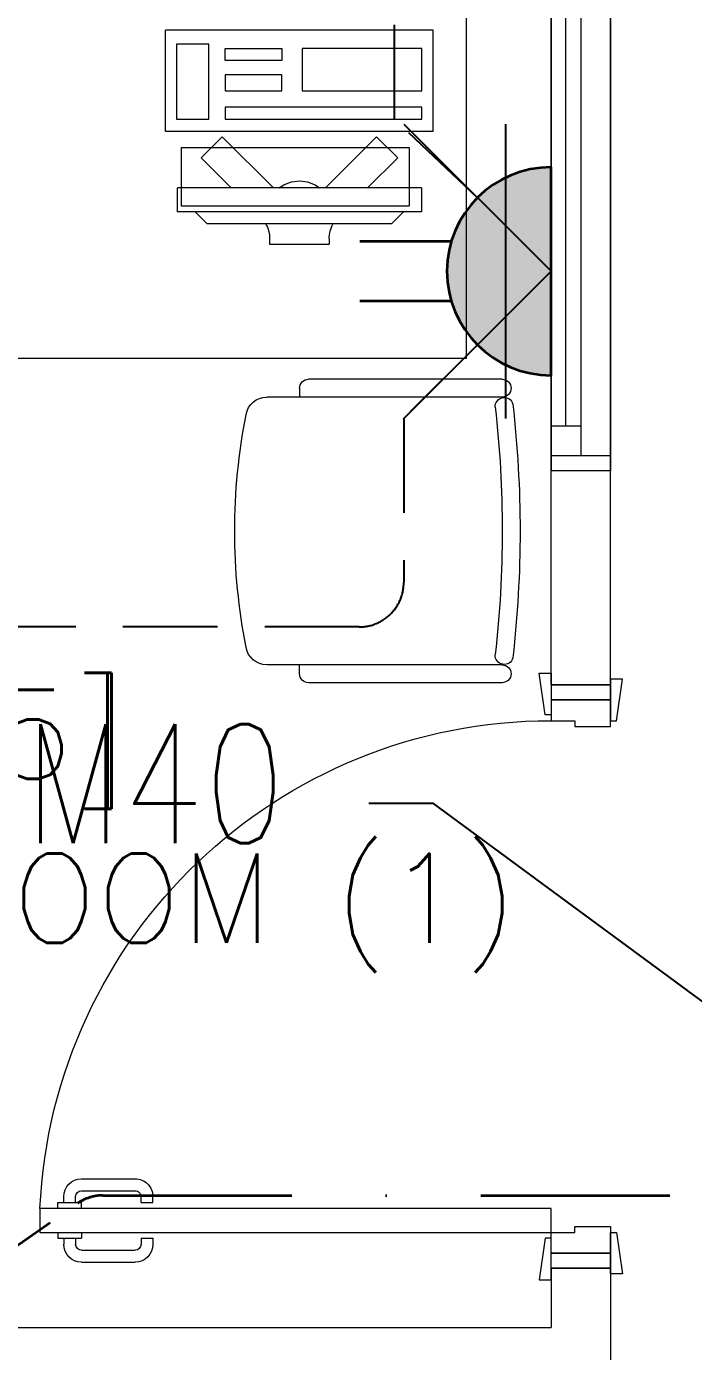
# Model space of a CAD drawing. Header units: inches. Extents: x -12418 to 242017, y -29325 to 19878.
# Drawn here: x 16816 to 17937, y -7208 to -4981 of the extents above; entities that cross this region are included whole.
import ezdxf
from ezdxf import colors
from ezdxf.entities.mleader import LeaderData, LeaderLine
from ezdxf.enums import TextEntityAlignment as Align
from ezdxf.math import Vec2, Vec3

# ---------------------------------------------------------------- set-up
doc = ezdxf.new("R2010")
doc.units = ezdxf.units.IN
doc.header["$LTSCALE"] = 25
doc.header["$MEASUREMENT"] = 0
doc.linetypes.add('DASHDOT', pattern=[25.4, 12.7, -6.35, 0, -6.35])
doc.linetypes.add('HIDDEN', pattern=[9.525, 6.35, -3.175])
doc.layers.get('0').update_dxf_attribs({"color": 8})
doc.layers.get('Defpoints').update_dxf_attribs({"color": 8})
for name, color, linetype, lineweight in [('00-Ground Floor$0$72_EGR_BASE_TEXT', 252, 'Continuous', 5), ('00-Ground Floor$0$Aluminum', 251, 'Continuous', 5), ('00-Ground Floor$0$LOADING', 253, 'Continuous', 5), ('00-Ground Floor$0$Walls', 251, 'Continuous', 5), ('00-Ground Floor$0$Wooden Joinery', 251, 'Continuous', 5), ('E-LITE-CIRC', 6, 'Continuous', 25), ('E-LITE-CLNG-CNDT', 6, 'DASHDOT', 35), ('E-LITE-EXIT-NUMB', 6, 'Continuous', 25), ('E-POWR-CLNG-CNDT', 6, 'DASHDOT', 35), ('E-POWR-FLOR-CNDT', 6, 'HIDDEN', 25), ('E-POWR-WALL @ 100', 4, 'Continuous', 35)]:
    doc.layers.add(name, color=color, linetype=linetype, lineweight=lineweight)
doc.styles.add('00-Ground Floor$0$SIMPLEX', font='SIMPLEX.shx', dxfattribs={"height": 150})
doc.styles.add('DC_Simplex', font='SIMPLEX.shx', dxfattribs={"width": 0.7})

# ---------------------------------------------------------------- blocks, each defined once
blk = doc.blocks.new('00-Ground Floor$0$A$C72370EFE')
at = {"layer": '00-Ground Floor$0$Wooden Joinery'}
for p, q in [((-0.01, -0.04), (-0.02, -0.04)), ((-0.01, -0.03), (-0.01, -0.07)), ((0, -0.03), (-0.01, -0.03)), ((0.04, -0.03), (0.05, -0.03)), ((0.05, -0.03), (0.05, -0.07)), ((0.05, -0.04), (0.06, -0.04)), ((-0.01, -0.06), (-0.02, -0.06)), ((0.05, -0.06), (0.06, -0.06)), ((-0.05, -0.07), (-0.05, -0.16)), ((-0.03, -0.07), (-0.03, -0.16)), ((0, -0.07), (-0.01, -0.07)), ((0.04, -0.07), (0.05, -0.07)), ((0.07, -0.07), (0.07, -0.16)), ((0.09, -0.07), (0.09, -0.16)), ((-0.01, -0.17), (-0.02, -0.17)), ((-0.01, -0.17), (-0.01, -0.19)), ((0.05, -0.17), (0.06, -0.17)), ((0.05, -0.17), (0.05, -0.19)), ((-0.01, -0.19), (-0.02, -0.19)), ((0.05, -0.19), (0.06, -0.19))]:
    blk.add_line(p, q, dxfattribs=at)
for centre, radius, start, end in [((-0.02, -0.07), 0.03, 90, 180), ((0.06, -0.07), 0.03, 0, 90), ((-0.02, -0.07), 0.01, 90, 180), ((0.06, -0.07), 0.01, 0, 90), ((-0.02, -0.16), 0.03, 180, 270), ((-0.02, -0.16), 0.01, 180, 270), ((0.06, -0.16), 0.01, 270, 0), ((0.06, -0.16), 0.03, 270, 0)]:
    blk.add_arc(centre, radius, start, end, dxfattribs=at)
blk = doc.blocks.new('00-Ground Floor$0$A$C5DAD61B4')
at = {"layer": '00-Ground Floor$0$Wooden Joinery'}
for points in [[(80, 959.1), (80, 969.1), (10, 979.1), (10, 959.1)], [(940, 959.1), (940, 969.1), (1010, 979.1), (1010, 959.1)], [(70, 859.1), (70, 849.1), (0, 839.1), (0, 859.1)], [(120, 859.1), (120, 0), (80, 0), (80, 859.1)], [(950, 859.1), (950, 849.1), (1020, 839.1), (1020, 859.1)]]:
    blk.add_lwpolyline(points, close=True, dxfattribs=at)
for points in [[(45, 859.1), (45, 959.1), (20, 959.1), (20, 859.1), (45, 859.1)], [(45, 859.1), (80, 859.1), (80, 899.1), (90, 899.1), (90, 959.1), (45, 959.1), (45, 859.1)], [(975, 859.1), (940, 859.1), (940, 899.1), (930, 899.1), (930, 959.1), (975, 959.1), (975, 859.1)], [(975, 859.1), (975, 959.1), (1000, 959.1), (1000, 859.1), (975, 859.1)]]:
    blk.add_lwpolyline(points, dxfattribs=at)
blk.add_arc((80, 859.1), 860, 272.666, 0, dxfattribs=at)
at = {"layer": '00-Ground Floor$0$Wooden Joinery', "xscale": 999.9999999998854, "yscale": 999.9999999998854, "zscale": 999.9999999998854, "rotation": 180}
blk.add_blockref('00-Ground Floor$0$A$C72370EFE', (120, 0), dxfattribs=at)
blk = doc.blocks.new('00-Ground Floor$0$GF21016-P')
at = {"layer": '00-Ground Floor$0$LOADING', "extrusion": (-1.24384e-09, -1.20261e-09, -1)}
for p, q in [((0.0128, 0.0179), (0.0128, 0.4136)), ((0.4628, 0.0179), (0.4628, 0.4136)), ((-0.0022, 0.3585), (0.0128, 0.3585)), ((0.4778, 0.3585), (0.4628, 0.3585)), ((-0.0172, 0.0179), (-0.0172, 0.3435)), ((0.4928, 0.0179), (0.4928, 0.3435)), ((0.4778, 0.0029), (0.4778, 0.0029))]:
    blk.add_line(p, q, dxfattribs=at)
for centre, radius, start, end in [((-0.2378, -0.5362), 1.0036, 78.7568, 101.2432), ((-0.0478, 0.4136), 0.035, 0, 80.6557), ((-0.4278, 0.4136), 0.035, 99.3443, 180), ((0.0022, 0.3435), 0.015, 0, 90), ((-0.4778, 0.3435), 0.015, 90, 180), ((-0.0284, 0.0145), 0.015, 284.3864, 95.5209), ((-0.2378, 1.8928), 1.8749, 263.6341, 276.3659), ((-0.4471, 0.0145), 0.015, 84.4791, 255.6136), ((0.0022, 0.0179), 0.015, 270, 0), ((0.0022, 0.0179), 0.015, 180, 270), ((-0.2378, 1.8734), 1.8855, 263.5119, 276.4881), ((-0.4778, 0.0179), 0.015, 270, 0), ((-0.4778, 0.0179), 0.015, 180, 270)]:
    blk.add_arc(centre, radius, start, end, dxfattribs=at)
blk = doc.blocks.new('00-Ground Floor$0$ITCWLS1-P')
at = {"layer": '00-Ground Floor$0$LOADING'}
for p, q in [((-0.17, 0.45), (-0.17, 0)), ((-0.17, 0.45), (0, 0.45)), ((0, 0.45), (0, 0)), ((-0.2651, 0.43, 0), (-0.3051, 0.43, 0)), ((-0.3051, 0.43, 0), (-0.3051, 0.02, 0)), ((-0.2651, 0.43, 0), (-0.2651, 0.02, 0)), ((-0.1496, 0.4305), (-0.1291, 0.4305)), ((-0.1291, 0.4305), (-0.1291, 0.4089)), ((-0.197, 0.4094), (-0.295, 0.4094)), ((-0.295, 0.0264), (-0.295, 0.4094)), ((-0.197, 0.0264), (-0.197, 0.4094)), ((-0.3251, 0.38, 0), (-0.3051, 0.4, 0)), ((-0.3251, 0.38, 0), (-0.3251, 0.07, 0)), ((-0.3503, 0.275), (-0.3596, 0.275)), ((-0.3596, 0.175), (-0.3596, 0.275)), ((-0.3503, 0.175), (-0.3596, 0.175)), ((-0.3251, 0.07, 0), (-0.3051, 0.05, 0)), ((-0.197, 0.0264), (-0.295, 0.0264)), ((-0.3051, 0.02, 0), (-0.2651, 0.02, 0)), ((-0.17, 0), (0, 0))]:
    blk.add_line(p, q, dxfattribs=at)
at = {"layer": '00-Ground Floor$0$LOADING', "extrusion": (2.48281e-10, 3.18408e-10, -1)}
for p, q in [((-0.2651, 0.3395), (-0.2144, 0.3902)), ((-0.1791, 0.3548), (-0.2144, 0.3902)), ((-0.2651, 0.2688), (-0.1791, 0.3548))]:
    blk.add_line(p, q, dxfattribs=at)
at = {"layer": '00-Ground Floor$0$LOADING', "extrusion": (2.48281e-10, -3.18408e-10, -1)}
for p, q in [((-0.2651, 0.1812), (-0.1791, 0.0952)), ((-0.2651, 0.1105), (-0.2144, 0.0598)), ((-0.1791, 0.0952), (-0.2144, 0.0598))]:
    blk.add_line(p, q, dxfattribs=at)
at = {"layer": '00-Ground Floor$0$LOADING'}
for points in [[(-0.1291, 0.4089), (-0.1291, 0.1), (-0.1496, 0.1), (-0.1496, 0.4305)], [(-0.1496, 0.1), (-0.1496, 0.1), (-0.1496, 0.1), (-0.1496, 0.1), (-0.1496, 0.1), (-0.1496, 0.1), (-0.1496, 0.1), (-0.1496, 0.1), (-0.1496, 0.1)], [(-0.1496, 0.1), (-0.1496, 0.1), (-0.1496, 0.1), (-0.1496, 0.1), (-0.1496, 0.1), (-0.1496, 0.1), (-0.1496, 0.1), (-0.1496, 0.1), (-0.1496, 0.1), (-0.1496, 0.1), (-0.1496, 0.1), (-0.1496, 0.1), (-0.1496, 0.1), (-0.1496, 0.1), (-0.1496, 0.1), (-0.1496, 0.1), (-0.1496, 0.1), (-0.1496, 0.1)], [(-0.1496, 0.1), (-0.1496, 0.1), (-0.1496, 0.1), (-0.1496, 0.1), (-0.1496, 0.1), (-0.1496, 0.1), (-0.1496, 0.1), (-0.1496, 0.1), (-0.1496, 0.1), (-0.1496, 0.1)], [(-0.1496, 0.1), (-0.1496, 0.1), (-0.1496, 0.1), (-0.1496, 0.1), (-0.1496, 0.1), (-0.1496, 0.1), (-0.1496, 0.1)], [(-0.1496, 0.1), (-0.1496, 0.1), (-0.1496, 0.1), (-0.1496, 0.1), (-0.1496, 0.1), (-0.1496, 0.1), (-0.1496, 0.1), (-0.1496, 0.1), (-0.1496, 0.1), (-0.1496, 0.1)], [(-0.1496, 0.1), (-0.1496, 0.1), (-0.1496, 0.1), (-0.1496, 0.1), (-0.1496, 0.1), (-0.1496, 0.1), (-0.1496, 0.1), (-0.1496, 0.1), (-0.1496, 0.1), (-0.1496, 0.1), (-0.1496, 0.1), (-0.1496, 0.1), (-0.1496, 0.1), (-0.1496, 0.1), (-0.1496, 0.1)], [(-0.1496, 0.1), (-0.1496, 0.1), (-0.1496, 0.1), (-0.1496, 0.1), (-0.1496, 0.1), (-0.1496, 0.1), (-0.1496, 0.1), (-0.1496, 0.1), (-0.1496, 0.1), (-0.1496, 0.1)], [(-0.1496, 0.1), (-0.1496, 0.1), (-0.1496, 0.1), (-0.1496, 0.1), (-0.1496, 0.1), (-0.1496, 0.1), (-0.1496, 0.1), (-0.1496, 0.1), (-0.1496, 0.1), (-0.1496, 0.1)], [(-0.1496, 0.1), (-0.1496, 0.1), (-0.1496, 0.1), (-0.1496, 0.1), (-0.1496, 0.1), (-0.1496, 0.1), (-0.1496, 0.1), (-0.1496, 0.1), (-0.1496, 0.1), (-0.1496, 0.1), (-0.1496, 0.1), (-0.1496, 0.1), (-0.1496, 0.1), (-0.1496, 0.1), (-0.1496, 0.1), (-0.1496, 0.1), (-0.1496, 0.1), (-0.1496, 0.1), (-0.1496, 0.1), (-0.1496, 0.1), (-0.1496, 0.1), (-0.1496, 0.1), (-0.1496, 0.1), (-0.1496, 0.1), (-0.1496, 0.1), (-0.1496, 0.1), (-0.1496, 0.1), (-0.1496, 0.1), (-0.1496, 0.1), (-0.1496, 0.1), (-0.1496, 0.1), (-0.1496, 0.1), (-0.1496, 0.1), (-0.1496, 0.1), (-0.1496, 0.1), (-0.1496, 0.1), (-0.1496, 0.1), (-0.1496, 0.1), (-0.1496, 0.1), (-0.1496, 0.1), (-0.1496, 0.1), (-0.1496, 0.1), (-0.1496, 0.1), (-0.1496, 0.1), (-0.1496, 0.1), (-0.1496, 0.1), (-0.1496, 0.1), (-0.1496, 0.1), (-0.1496, 0.1), (-0.1496, 0.1), (-0.1496, 0.1), (-0.1496, 0.1), (-0.1496, 0.1), (-0.1496, 0.1)], [(-0.1496, 0.1), (-0.1496, 0.1), (-0.1496, 0.1), (-0.1496, 0.1), (-0.1496, 0.1), (-0.1496, 0.1), (-0.1496, 0.1), (-0.1496, 0.1), (-0.1496, 0.1), (-0.1496, 0.1), (-0.1496, 0.1), (-0.1496, 0.1), (-0.1496, 0.1), (-0.1496, 0.1), (-0.1496, 0.1), (-0.1496, 0.1), (-0.1496, 0.1), (-0.1496, 0.1), (-0.1496, 0.1), (-0.1496, 0.1), (-0.1496, 0.1), (-0.1496, 0.1), (-0.1496, 0.1), (-0.1496, 0.1), (-0.1496, 0.1), (-0.1496, 0.1), (-0.1496, 0.1), (-0.1496, 0.1), (-0.1496, 0.1), (-0.1496, 0.1), (-0.1496, 0.1), (-0.1496, 0.1), (-0.1496, 0.1), (-0.1496, 0.1), (-0.1496, 0.1), (-0.1496, 0.1), (-0.1496, 0.1), (-0.1496, 0.1), (-0.1496, 0.1), (-0.1496, 0.1), (-0.1496, 0.1), (-0.1496, 0.1), (-0.1496, 0.1), (-0.1496, 0.1), (-0.1496, 0.1), (-0.1496, 0.1), (-0.1496, 0.1), (-0.1496, 0.1), (-0.1496, 0.1), (-0.1496, 0.1), (-0.1496, 0.1), (-0.1496, 0.1), (-0.1496, 0.1), (-0.1496, 0.1), (-0.1496, 0.1), (-0.1496, 0.1), (-0.1496, 0.1), (-0.1496, 0.1), (-0.1496, 0.1), (-0.1496, 0.1), (-0.1496, 0.1), (-0.1496, 0.1), (-0.1496, 0.1), (-0.1496, 0.1), (-0.1496, 0.1), (-0.1496, 0.1), (-0.1496, 0.1), (-0.1496, 0.1), (-0.1496, 0.1), (-0.1496, 0.1), (-0.1496, 0.1), (-0.1496, 0.1), (-0.1496, 0.1), (-0.1496, 0.1), (-0.1496, 0.1), (-0.1496, 0.1), (-0.1496, 0.1), (-0.1496, 0.1), (-0.1496, 0.1), (-0.1496, 0.1), (-0.1496, 0.1), (-0.1496, 0.1), (-0.1496, 0.1), (-0.1496, 0.1), (-0.1496, 0.1), (-0.1496, 0.1), (-0.1496, 0.1), (-0.1496, 0.1), (-0.1496, 0.1)], [(-0.1496, 0.1), (-0.1496, 0.1), (-0.1496, 0.1), (-0.1496, 0.1), (-0.1496, 0.1), (-0.1496, 0.1), (-0.1496, 0.1), (-0.1496, 0.1), (-0.1496, 0.1), (-0.1496, 0.1), (-0.1496, 0.1), (-0.1496, 0.1)], [(-0.1496, 0.1), (-0.1496, 0.1), (-0.1496, 0.1), (-0.1496, 0.1), (-0.1496, 0.1), (-0.1496, 0.1), (-0.1496, 0.1)], [(-0.1496, 0.1), (-0.1496, 0.1), (-0.1496, 0.1), (-0.1496, 0.1), (-0.1496, 0.1), (-0.1496, 0.1), (-0.1496, 0.1), (-0.1496, 0.1), (-0.1496, 0.1), (-0.1496, 0.1), (-0.1496, 0.1), (-0.1496, 0.1), (-0.1496, 0.1), (-0.1496, 0.1), (-0.1496, 0.1), (-0.1496, 0.1), (-0.1496, 0.1)], [(-0.1496, 0.1), (-0.1496, 0.1), (-0.1496, 0.1), (-0.1496, 0.1), (-0.1496, 0.1), (-0.1496, 0.1), (-0.1496, 0.1), (-0.1496, 0.1), (-0.1496, 0.1), (-0.1496, 0.1), (-0.1496, 0.1), (-0.1496, 0.1), (-0.1496, 0.1), (-0.1496, 0.1), (-0.1496, 0.1), (-0.1496, 0.1), (-0.1496, 0.1), (-0.1496, 0.1), (-0.1496, 0.1), (-0.1496, 0.1), (-0.1496, 0.1), (-0.1496, 0.1), (-0.1496, 0.1), (-0.1496, 0.1), (-0.1496, 0.1), (-0.1496, 0.1), (-0.1496, 0.1), (-0.1496, 0.1), (-0.1496, 0.1), (-0.1496, 0.1), (-0.1496, 0.1), (-0.1496, 0.1), (-0.1496, 0.1), (-0.1496, 0.1), (-0.1496, 0.1), (-0.1496, 0.1), (-0.1496, 0.1), (-0.1496, 0.1), (-0.1496, 0.1), (-0.1496, 0.1), (-0.1496, 0.1), (-0.1496, 0.1), (-0.1496, 0.1), (-0.1496, 0.1), (-0.1496, 0.1), (-0.1496, 0.1), (-0.1496, 0.1), (-0.1496, 0.1), (-0.1496, 0.1), (-0.1496, 0.1), (-0.1496, 0.1), (-0.1496, 0.1), (-0.1496, 0.1), (-0.1496, 0.1), (-0.1496, 0.1), (-0.1496, 0.1), (-0.1496, 0.1), (-0.1496, 0.1), (-0.1496, 0.1), (-0.1496, 0.1), (-0.1496, 0.1), (-0.1496, 0.1), (-0.1496, 0.1), (-0.1496, 0.1), (-0.1496, 0.1), (-0.1496, 0.1), (-0.1496, 0.1), (-0.1496, 0.1), (-0.1496, 0.1), (-0.1496, 0.1), (-0.1496, 0.1), (-0.1496, 0.1), (-0.1496, 0.1), (-0.1496, 0.1), (-0.1496, 0.1), (-0.1496, 0.1), (-0.1496, 0.1), (-0.1496, 0.1), (-0.1496, 0.1), (-0.1496, 0.1), (-0.1496, 0.1), (-0.1496, 0.1), (-0.1496, 0.1), (-0.1496, 0.1), (-0.1496, 0.1), (-0.1496, 0.1), (-0.1496, 0.1), (-0.1496, 0.1), (-0.1496, 0.1), (-0.1496, 0.1), (-0.1496, 0.1), (-0.1496, 0.1), (-0.1496, 0.1), (-0.1496, 0.1), (-0.1496, 0.1), (-0.1496, 0.1), (-0.1496, 0.1), (-0.1496, 0.1), (-0.1496, 0.1), (-0.1496, 0.1), (-0.1496, 0.1), (-0.1496, 0.1), (-0.1496, 0.1), (-0.1496, 0.1), (-0.1496, 0.1), (-0.1496, 0.1), (-0.1496, 0.1), (-0.1496, 0.1), (-0.1496, 0.1), (-0.1496, 0.1), (-0.1496, 0.1)], [(-0.1496, 0.1), (-0.1496, 0.1), (-0.1496, 0.1), (-0.1496, 0.1), (-0.1496, 0.1), (-0.1496, 0.1), (-0.1496, 0.1), (-0.1496, 0.1)]]:
    blk.add_lwpolyline(points, dxfattribs=at)
for points in [[(-0.1019, 0.4305), (-0.0304, 0.4305), (-0.0304, 0.2294), (-0.1019, 0.2294)], [(-0.1019, 0.1954), (-0.0747, 0.1954), (-0.0747, 0.1), (-0.1019, 0.1)], [(-0.0304, 0.1954), (-0.0508, 0.1954), (-0.0508, 0.1), (-0.0304, 0.1)], [(-0.1496, 0.1), (-0.1496, 0.1), (-0.1496, 0.1), (-0.1496, 0.1), (-0.1496, 0.1), (-0.1496, 0.1), (-0.1496, 0.1), (-0.1496, 0.1), (-0.1496, 0.1), (-0.1496, 0.1), (-0.1496, 0.1), (-0.1496, 0.1), (-0.1496, 0.1), (-0.1496, 0.1), (-0.1496, 0.1), (-0.1496, 0.1), (-0.1496, 0.1), (-0.1496, 0.1), (-0.1496, 0.1), (-0.1496, 0.1), (-0.1496, 0.1), (-0.1496, 0.1), (-0.1496, 0.1), (-0.1496, 0.1), (-0.1496, 0.1), (-0.1496, 0.1), (-0.1496, 0.1), (-0.1496, 0.1), (-0.1496, 0.1), (-0.1496, 0.1), (-0.1496, 0.1), (-0.1496, 0.1), (-0.1496, 0.1), (-0.1496, 0.1), (-0.1496, 0.1), (-0.1496, 0.1), (-0.1496, 0.1), (-0.1496, 0.1), (-0.1496, 0.1), (-0.1496, 0.1), (-0.1496, 0.1), (-0.1496, 0.1), (-0.1496, 0.1), (-0.1496, 0.1), (-0.1496, 0.1), (-0.1496, 0.1), (-0.1496, 0.1), (-0.1496, 0.1), (-0.1496, 0.1), (-0.1496, 0.1), (-0.1496, 0.1), (-0.1496, 0.1), (-0.1496, 0.1), (-0.1496, 0.1), (-0.1496, 0.1), (-0.1496, 0.1), (-0.1496, 0.1), (-0.1496, 0.1), (-0.1496, 0.1), (-0.1496, 0.1), (-0.1496, 0.1), (-0.1496, 0.1), (-0.1496, 0.1), (-0.1496, 0.1), (-0.1496, 0.1), (-0.1496, 0.1), (-0.1496, 0.1), (-0.1496, 0.1), (-0.1496, 0.1), (-0.1496, 0.1), (-0.1496, 0.1), (-0.1496, 0.1), (-0.1496, 0.1), (-0.1496, 0.1), (-0.1496, 0.1), (-0.1496, 0.1), (-0.1496, 0.1), (-0.1496, 0.1), (-0.1496, 0.1), (-0.1496, 0.1), (-0.1496, 0.1), (-0.1496, 0.1), (-0.1496, 0.1), (-0.1496, 0.1), (-0.1496, 0.1), (-0.1496, 0.1), (-0.1496, 0.1), (-0.1496, 0.1), (-0.1496, 0.1), (-0.1496, 0.1), (-0.1496, 0.1), (-0.1496, 0.1), (-0.1496, 0.1), (-0.1496, 0.1), (-0.1496, 0.1), (-0.1496, 0.1), (-0.1496, 0.1), (-0.1496, 0.1), (-0.1496, 0.1), (-0.1496, 0.1), (-0.1496, 0.1), (-0.1496, 0.1), (-0.1496, 0.1), (-0.1496, 0.1), (-0.1496, 0.1), (-0.1496, 0.1), (-0.1496, 0.1), (-0.1496, 0.1), (-0.1496, 0.1), (-0.1496, 0.1), (-0.1496, 0.1), (-0.1496, 0.1), (-0.1496, 0.1), (-0.1496, 0.1), (-0.1496, 0.1), (-0.1496, 0.1), (-0.1496, 0.1), (-0.1496, 0.1), (-0.1496, 0.1), (-0.1496, 0.1), (-0.1496, 0.1), (-0.1496, 0.1), (-0.1496, 0.1), (-0.1496, 0.1), (-0.1496, 0.1), (-0.1496, 0.1), (-0.1496, 0.1), (-0.1496, 0.1), (-0.1496, 0.1), (-0.1496, 0.1), (-0.1496, 0.1), (-0.1496, 0.1), (-0.1496, 0.1), (-0.1496, 0.1), (-0.1496, 0.1), (-0.1496, 0.1), (-0.1496, 0.1), (-0.1496, 0.1), (-0.1496, 0.1), (-0.1496, 0.1), (-0.1496, 0.1), (-0.1496, 0.1), (-0.1496, 0.1), (-0.1496, 0.1), (-0.1496, 0.1), (-0.1496, 0.1), (-0.1496, 0.1), (-0.1496, 0.1), (-0.1496, 0.1), (-0.1496, 0.1), (-0.1496, 0.1), (-0.1496, 0.1), (-0.1496, 0.1), (-0.1496, 0.1), (-0.1496, 0.1), (-0.1496, 0.1), (-0.1496, 0.1), (-0.1496, 0.1), (-0.1496, 0.1), (-0.1496, 0.1), (-0.1496, 0.1), (-0.1496, 0.1), (-0.1496, 0.1), (-0.1496, 0.1), (-0.1496, 0.1), (-0.1496, 0.1), (-0.1496, 0.1), (-0.1496, 0.1), (-0.1496, 0.1), (-0.1496, 0.1), (-0.1496, 0.1), (-0.1496, 0.1), (-0.1496, 0.1), (-0.1496, 0.1), (-0.1496, 0.1), (-0.1496, 0.1), (-0.1496, 0.1), (-0.1496, 0.1), (-0.1496, 0.1), (-0.1496, 0.1), (-0.1496, 0.1), (-0.1496, 0.1), (-0.1496, 0.1), (-0.1496, 0.1), (-0.1496, 0.1), (-0.1496, 0.1), (-0.1496, 0.1), (-0.1496, 0.1), (-0.1496, 0.1), (-0.1496, 0.1), (-0.1496, 0.1), (-0.1496, 0.1), (-0.1496, 0.1), (-0.1496, 0.1), (-0.1496, 0.1), (-0.1496, 0.1), (-0.1496, 0.1), (-0.1496, 0.1), (-0.1496, 0.1), (-0.1496, 0.1), (-0.1496, 0.1), (-0.1496, 0.1), (-0.1496, 0.1), (-0.1496, 0.1), (-0.1496, 0.1), (-0.1496, 0.1), (-0.1496, 0.1), (-0.1496, 0.1), (-0.1496, 0.1), (-0.1496, 0.1), (-0.1496, 0.1), (-0.1496, 0.1), (-0.1496, 0.1), (-0.1496, 0.1), (-0.1496, 0.1), (-0.1496, 0.1), (-0.1496, 0.1), (-0.1496, 0.1), (-0.1496, 0.1), (-0.1496, 0.1), (-0.1496, 0.1), (-0.1496, 0.1), (-0.1496, 0.1), (-0.1496, 0.1), (-0.1496, 0.1), (-0.1496, 0.1), (-0.1496, 0.1), (-0.1496, 0.1), (-0.1496, 0.1), (-0.1496, 0.1), (-0.1496, 0.1), (-0.1496, 0.1), (-0.1496, 0.1), (-0.1496, 0.1), (-0.1496, 0.1), (-0.1496, 0.1), (-0.1496, 0.1), (-0.1496, 0.1), (-0.1496, 0.1), (-0.1496, 0.1), (-0.1496, 0.1), (-0.1496, 0.1), (-0.1496, 0.1), (-0.1496, 0.1), (-0.1496, 0.1), (-0.1496, 0.1), (-0.1496, 0.1), (-0.1496, 0.1), (-0.1496, 0.1), (-0.1496, 0.1), (-0.1496, 0.1), (-0.1496, 0.1), (-0.1496, 0.1), (-0.1496, 0.1), (-0.1496, 0.1), (-0.1496, 0.1), (-0.1496, 0.1), (-0.1496, 0.1), (-0.1496, 0.1), (-0.1496, 0.1), (-0.1496, 0.1), (-0.1496, 0.1), (-0.1496, 0.1), (-0.1496, 0.1), (-0.1496, 0.1), (-0.1496, 0.1), (-0.1496, 0.1), (-0.1496, 0.1), (-0.1496, 0.1), (-0.1496, 0.1), (-0.1496, 0.1), (-0.1496, 0.1), (-0.1496, 0.1), (-0.1496, 0.1), (-0.1496, 0.1), (-0.1496, 0.1), (-0.1496, 0.1)], [(-0.1496, 0.1), (-0.1496, 0.1), (-0.1496, 0.1), (-0.1496, 0.1), (-0.1496, 0.1), (-0.1496, 0.1), (-0.1496, 0.1), (-0.1496, 0.1), (-0.1496, 0.1), (-0.1496, 0.1), (-0.1496, 0.1), (-0.1496, 0.1), (-0.1496, 0.1), (-0.1496, 0.1), (-0.1496, 0.1), (-0.1496, 0.1), (-0.1496, 0.1), (-0.1496, 0.1), (-0.1496, 0.1), (-0.1496, 0.1), (-0.1496, 0.1), (-0.1496, 0.1), (-0.1496, 0.1), (-0.1496, 0.1), (-0.1496, 0.1), (-0.1496, 0.1), (-0.1496, 0.1), (-0.1496, 0.1), (-0.1496, 0.1), (-0.1496, 0.1), (-0.1496, 0.1), (-0.1496, 0.1), (-0.1496, 0.1), (-0.1496, 0.1), (-0.1496, 0.1), (-0.1496, 0.1), (-0.1496, 0.1), (-0.1496, 0.1), (-0.1496, 0.1), (-0.1496, 0.1), (-0.1496, 0.1), (-0.1496, 0.1), (-0.1496, 0.1), (-0.1496, 0.1), (-0.1496, 0.1), (-0.1496, 0.1), (-0.1496, 0.1), (-0.1496, 0.1), (-0.1496, 0.1), (-0.1496, 0.1), (-0.1496, 0.1), (-0.1496, 0.1), (-0.1496, 0.1), (-0.1496, 0.1), (-0.1496, 0.1), (-0.1496, 0.1), (-0.1496, 0.1), (-0.1496, 0.1), (-0.1496, 0.1), (-0.1496, 0.1), (-0.1496, 0.1), (-0.1496, 0.1), (-0.1496, 0.1), (-0.1496, 0.1), (-0.1496, 0.1), (-0.1496, 0.1), (-0.1496, 0.1), (-0.1496, 0.1), (-0.1496, 0.1), (-0.1496, 0.1), (-0.1496, 0.1), (-0.1496, 0.1), (-0.1496, 0.1), (-0.1496, 0.1), (-0.1496, 0.1), (-0.1496, 0.1), (-0.1496, 0.1), (-0.1496, 0.1), (-0.1496, 0.1), (-0.1496, 0.1), (-0.1496, 0.1), (-0.1496, 0.1), (-0.1496, 0.1), (-0.1496, 0.1), (-0.1496, 0.1), (-0.1496, 0.1), (-0.1496, 0.1), (-0.1496, 0.1), (-0.1496, 0.1), (-0.1496, 0.1), (-0.1496, 0.1), (-0.1496, 0.1), (-0.1496, 0.1), (-0.1496, 0.1), (-0.1496, 0.1), (-0.1496, 0.1), (-0.1496, 0.1), (-0.1496, 0.1), (-0.1496, 0.1), (-0.1496, 0.1), (-0.1496, 0.1), (-0.1496, 0.1), (-0.1496, 0.1), (-0.1496, 0.1), (-0.1496, 0.1), (-0.1496, 0.1), (-0.1496, 0.1), (-0.1496, 0.1), (-0.1496, 0.1), (-0.1496, 0.1), (-0.1496, 0.1), (-0.1496, 0.1), (-0.1496, 0.1), (-0.1496, 0.1), (-0.1496, 0.1), (-0.1496, 0.1), (-0.1496, 0.1), (-0.1496, 0.1), (-0.1496, 0.1), (-0.1496, 0.1), (-0.1496, 0.1), (-0.1496, 0.1), (-0.1496, 0.1), (-0.1496, 0.1), (-0.1496, 0.1), (-0.1496, 0.1), (-0.1496, 0.1), (-0.1496, 0.1), (-0.1496, 0.1), (-0.1496, 0.1), (-0.1496, 0.1), (-0.1496, 0.1), (-0.1496, 0.1), (-0.1496, 0.1), (-0.1496, 0.1), (-0.1496, 0.1), (-0.1496, 0.1), (-0.1496, 0.1), (-0.1496, 0.1), (-0.1496, 0.1), (-0.1496, 0.1), (-0.1496, 0.1), (-0.1496, 0.1), (-0.1496, 0.1), (-0.1496, 0.1), (-0.1496, 0.1), (-0.1496, 0.1), (-0.1496, 0.1), (-0.1496, 0.1), (-0.1496, 0.1), (-0.1496, 0.1), (-0.1496, 0.1), (-0.1496, 0.1), (-0.1496, 0.1), (-0.1496, 0.1), (-0.1496, 0.1), (-0.1496, 0.1), (-0.1496, 0.1), (-0.1496, 0.1), (-0.1496, 0.1), (-0.1496, 0.1), (-0.1496, 0.1), (-0.1496, 0.1), (-0.1496, 0.1), (-0.1496, 0.1), (-0.1496, 0.1), (-0.1496, 0.1), (-0.1496, 0.1), (-0.1496, 0.1), (-0.1496, 0.1), (-0.1496, 0.1), (-0.1496, 0.1), (-0.1496, 0.1), (-0.1496, 0.1), (-0.1496, 0.1), (-0.1496, 0.1), (-0.1496, 0.1), (-0.1496, 0.1), (-0.1496, 0.1), (-0.1496, 0.1), (-0.1496, 0.1), (-0.1496, 0.1), (-0.1496, 0.1), (-0.1496, 0.1), (-0.1496, 0.1), (-0.1496, 0.1), (-0.1496, 0.1), (-0.1496, 0.1), (-0.1496, 0.1), (-0.1496, 0.1), (-0.1496, 0.1), (-0.1496, 0.1), (-0.1496, 0.1), (-0.1496, 0.1), (-0.1496, 0.1), (-0.1496, 0.1), (-0.1496, 0.1), (-0.1496, 0.1), (-0.1496, 0.1), (-0.1496, 0.1), (-0.1496, 0.1), (-0.1496, 0.1), (-0.1496, 0.1), (-0.1496, 0.1), (-0.1496, 0.1), (-0.1496, 0.1), (-0.1496, 0.1), (-0.1496, 0.1), (-0.1496, 0.1), (-0.1496, 0.1), (-0.1496, 0.1), (-0.1496, 0.1), (-0.1496, 0.1), (-0.1496, 0.1)], [(-0.1496, 0.1), (-0.1496, 0.1), (-0.1496, 0.1), (-0.1496, 0.1), (-0.1496, 0.1), (-0.1496, 0.1), (-0.1496, 0.1), (-0.1496, 0.1), (-0.1496, 0.1), (-0.1496, 0.1), (-0.1496, 0.1), (-0.1496, 0.1), (-0.1496, 0.1), (-0.1496, 0.1), (-0.1496, 0.1), (-0.1496, 0.1), (-0.1496, 0.1), (-0.1496, 0.1), (-0.1496, 0.1), (-0.1496, 0.1), (-0.1496, 0.1), (-0.1496, 0.1), (-0.1496, 0.1), (-0.1496, 0.1), (-0.1496, 0.1), (-0.1496, 0.1), (-0.1496, 0.1), (-0.1496, 0.1), (-0.1496, 0.1), (-0.1496, 0.1), (-0.1496, 0.1), (-0.1496, 0.1), (-0.1496, 0.1), (-0.1496, 0.1), (-0.1496, 0.1), (-0.1496, 0.1), (-0.1496, 0.1), (-0.1496, 0.1), (-0.1496, 0.1), (-0.1496, 0.1), (-0.1496, 0.1), (-0.1496, 0.1), (-0.1496, 0.1), (-0.1496, 0.1), (-0.1496, 0.1), (-0.1496, 0.1), (-0.1496, 0.1), (-0.1496, 0.1), (-0.1496, 0.1), (-0.1496, 0.1), (-0.1496, 0.1), (-0.1496, 0.1), (-0.1496, 0.1), (-0.1496, 0.1), (-0.1496, 0.1), (-0.1496, 0.1), (-0.1496, 0.1), (-0.1496, 0.1), (-0.1496, 0.1), (-0.1496, 0.1), (-0.1496, 0.1), (-0.1496, 0.1), (-0.1496, 0.1), (-0.1496, 0.1), (-0.1496, 0.1), (-0.1496, 0.1), (-0.1496, 0.1), (-0.1496, 0.1), (-0.1496, 0.1), (-0.1496, 0.1), (-0.1496, 0.1), (-0.1496, 0.1), (-0.1496, 0.1), (-0.1496, 0.1), (-0.1496, 0.1), (-0.1496, 0.1), (-0.1496, 0.1), (-0.1496, 0.1), (-0.1496, 0.1), (-0.1496, 0.1), (-0.1496, 0.1), (-0.1496, 0.1), (-0.1496, 0.1), (-0.1496, 0.1), (-0.1496, 0.1), (-0.1496, 0.1), (-0.1496, 0.1), (-0.1496, 0.1), (-0.1496, 0.1), (-0.1496, 0.1), (-0.1496, 0.1), (-0.1496, 0.1), (-0.1496, 0.1), (-0.1496, 0.1), (-0.1496, 0.1), (-0.1496, 0.1), (-0.1496, 0.1), (-0.1496, 0.1), (-0.1496, 0.1), (-0.1496, 0.1), (-0.1496, 0.1), (-0.1496, 0.1), (-0.1496, 0.1), (-0.1496, 0.1), (-0.1496, 0.1), (-0.1496, 0.1), (-0.1496, 0.1), (-0.1496, 0.1), (-0.1496, 0.1), (-0.1496, 0.1), (-0.1496, 0.1), (-0.1496, 0.1), (-0.1496, 0.1), (-0.1496, 0.1), (-0.1496, 0.1), (-0.1496, 0.1), (-0.1496, 0.1), (-0.1496, 0.1), (-0.1496, 0.1), (-0.1496, 0.1), (-0.1496, 0.1), (-0.1496, 0.1), (-0.1496, 0.1), (-0.1496, 0.1), (-0.1496, 0.1), (-0.1496, 0.1), (-0.1496, 0.1), (-0.1496, 0.1), (-0.1496, 0.1), (-0.1496, 0.1), (-0.1496, 0.1), (-0.1496, 0.1), (-0.1496, 0.1), (-0.1496, 0.1), (-0.1496, 0.1), (-0.1496, 0.1), (-0.1496, 0.1), (-0.1496, 0.1), (-0.1496, 0.1), (-0.1496, 0.1), (-0.1496, 0.1), (-0.1496, 0.1), (-0.1496, 0.1), (-0.1496, 0.1), (-0.1496, 0.1), (-0.1496, 0.1), (-0.1496, 0.1), (-0.1496, 0.1), (-0.1496, 0.1), (-0.1496, 0.1), (-0.1496, 0.1), (-0.1496, 0.1), (-0.1496, 0.1), (-0.1496, 0.1), (-0.1496, 0.1), (-0.1496, 0.1), (-0.1496, 0.1), (-0.1496, 0.1), (-0.1496, 0.1), (-0.1496, 0.1), (-0.1496, 0.1), (-0.1496, 0.1), (-0.1496, 0.1), (-0.1496, 0.1), (-0.1496, 0.1), (-0.1496, 0.1), (-0.1496, 0.1), (-0.1496, 0.1), (-0.1496, 0.1), (-0.1496, 0.1), (-0.1496, 0.1), (-0.1496, 0.1), (-0.1496, 0.1), (-0.1496, 0.1), (-0.1496, 0.1), (-0.1496, 0.1), (-0.1496, 0.1), (-0.1496, 0.1), (-0.1496, 0.1), (-0.1496, 0.1), (-0.1496, 0.1), (-0.1496, 0.1), (-0.1496, 0.1), (-0.1496, 0.1), (-0.1496, 0.1), (-0.1496, 0.1), (-0.1496, 0.1), (-0.1496, 0.1), (-0.1496, 0.1), (-0.1496, 0.1), (-0.1496, 0.1), (-0.1496, 0.1), (-0.1496, 0.1), (-0.1496, 0.1), (-0.1496, 0.1), (-0.1496, 0.1), (-0.1496, 0.1), (-0.1496, 0.1), (-0.1496, 0.1), (-0.1496, 0.1), (-0.1496, 0.1), (-0.1496, 0.1), (-0.1496, 0.1), (-0.1496, 0.1), (-0.1496, 0.1), (-0.1496, 0.1), (-0.1496, 0.1), (-0.1496, 0.1), (-0.1496, 0.1), (-0.1496, 0.1), (-0.1496, 0.1), (-0.1496, 0.1), (-0.1496, 0.1), (-0.1496, 0.1), (-0.1496, 0.1), (-0.1496, 0.1), (-0.1496, 0.1), (-0.1496, 0.1), (-0.1496, 0.1)], [(-0.1496, 0.0727), (-0.0236, 0.0727), (-0.0236, 0.0182), (-0.1496, 0.0182)]]:
    blk.add_lwpolyline(points, close=True, dxfattribs=at)
for centre, radius, start, end in [((-0.3503, 0.325), 0.05, 270, 300.3093), ((-0.3089, 0.225), 0.0556, 321.9431, 38.0569), ((-0.3503, 0.125), 0.05, 59.6907, 90)]:
    blk.add_arc(centre, radius, start, end, dxfattribs=at)
blk = doc.blocks.new('00-Ground Floor$0$A$C37be4daf')
at = {"layer": '00-Ground Floor$0$Aluminum'}
for p, q in [((1416, 598.2), (216, 598.2)), ((241, 498.2), (241, 598.2)), ((291, 548.2), (291, 598.2)), ((1341, 548.2), (1341, 598.2)), ((1391, 498.2), (1391, 598.2)), ((291, 573.2), (1341, 573.2)), ((1391, 548.2), (241, 548.2)), ((1416, 498.2), (216, 498.2))]:
    blk.add_line(p, q, dxfattribs=at)
at = {"layer": '00-Ground Floor$0$Walls'}
for p, q in [((216, 498.2), (216, 598.2)), ((1416, 498.2), (1416, 598.2))]:
    blk.add_line(p, q, dxfattribs=at)
blk = doc.blocks.new('00-Ground Floor')
at = {"layer": '00-Ground Floor$0$LOADING', "elevation": 0}
blk.add_lwpolyline([(17555.3, -4788.8), (17555.3, -5538.8), (16055.3, -5538.8), (16055.3, -4788.8)], close=True, dxfattribs=at)
at = {"layer": '00-Ground Floor$0$Walls'}
for p, q in [((17797.7, -6087.4, 0), (17797.7, -4067.4, 0)), ((17697.7, -6087.4, 0), (17697.7, -4167.4, 0)), ((17697.7, -6087.4, 0), (17797.7, -6087.4, 0)), ((17697.7, -7067.4, 0), (17697.7, -7167.4, 0)), ((17697.7, -7067.4, 0), (17797.7, -7067.4, 0)), ((17797.7, -7067.4, 0), (17797.7, -7367.4, 0)), ((14197.9, -7167.4, 0), (17697.7, -7167.4, 0))]:
    blk.add_line(p, q, dxfattribs=at)
at = {"rotation": 90}
blk.add_blockref('00-Ground Floor$0$A$C37be4daf', (18296, -5943.4, 0), dxfattribs=at)
at = {"layer": '00-Ground Floor$0$LOADING', "extrusion": (1.93989e-16, 8.01373e-06, 1), "xscale": -1000.000000000009, "yscale": 1000.000000000009, "zscale": 1000.000000000009, "rotation": 270.0000000000001}
blk.add_blockref('00-Ground Floor$0$ITCWLS1-P', (17049.8, -4986.9, 0), dxfattribs=at)
at = {"layer": '00-Ground Floor$0$LOADING', "extrusion": (-2.24019e-05, 2.67576e-11, 1), "xscale": 1000.000000000005, "yscale": 1000.000000000005, "zscale": -1000.000000000002, "rotation": 89.9999748876473}
blk.add_blockref('00-Ground Floor$0$GF21016-P', (17633.5, -6066.3, -0.4), dxfattribs=at)
at = {"layer": '00-Ground Floor$0$Wooden Joinery', "xscale": -1, "rotation": 270}
blk.add_blockref('00-Ground Floor$0$A$C5DAD61B4', (16838.7, -7087.4, 0), dxfattribs=at)
at = {"layer": '00-Ground Floor$0$72_EGR_BASE_TEXT', "char_height": 150, "attachment_point": 2, "style": '00-Ground Floor$0$SIMPLEX'}
for s, insert in [('[OPDG15]', (16492.7, -6095.3, 0)), ('GENERAL CONSULT ROOM (1)', (16156.1, -6370.8))]:
    blk.add_mtext(s, dxfattribs=dict(at, insert=insert))
blk = doc.blocks.new('*U13')
h = blk.add_hatch(color=253)
edge = h.paths.add_edge_path()
edge.add_line((1.75, 0), (-1.75, 0))
edge.add_arc((0, 0), 1.75, 0, 180, ccw=False)
for p, q in [((-0.5, 1.677), (-0.5, 3.211)), ((0.5, 1.677), (0.5, 3.211))]:
    blk.add_line(p, q)
blk.add_lwpolyline([(1.75, 0, 1), (-1.75, 0)], format="xyb", close=True)
at = {"layer": 'Defpoints'}
for p, q in [((-2.475, 2.475), (0, 0)), ((2.475, 2.475), (0, 0)), ((-2.475, 0.758), (2.475, 0.758))]:
    blk.add_line(p, q, dxfattribs=at)
at = {"layer": 'E-LITE-EXIT-NUMB', "style": 'DC_Simplex', "width": 0.7, "flags": 8}
blk.add_attdef('TYPE', text='', height=2, rotation=360, dxfattribs=at).set_placement((-2.682, 5.238), align=Align.RIGHT)
blk.add_attdef('CIRCUIT', (2.682, 5.238), '', height=2, rotation=360, dxfattribs=at)
blk = doc.blocks.new('ARR0W')
at = {"color": 45}
blk.add_ellipse((0, 0), major_axis=(0.4, 0), ratio=0.4, dxfattribs=at)
at = {"color": 45, "ltscale": 0.5}
blk.add_solid([(-1.4, 0.167), (-0.4, 0), (-1.4, -0.167)], dxfattribs=at)

msp = doc.modelspace()

# ---------------------------------------------------------------- linework, layer by layer
at = {"layer": 'E-POWR-CLNG-CNDT', "elevation": 0}
msp.add_lwpolyline([(16595.6, -7172.2), (16901.6, -6958.9, -0.153389), (16944.5, -6945.4), (19397.7, -6945.4)], format="xyb", dxfattribs=at)
at = {"layer": 'E-POWR-FLOR-CNDT'}
for p, q in [((17434.7, -5136.5, 0), (17434.7, -3370.2, 0)), ((17574, -5268.3, 0), (17434.7, -5136.5, 0))]:
    msp.add_line(p, q, dxfattribs=at)
at = {"layer": 'E-POWR-FLOR-CNDT', "elevation": 0}
msp.add_lwpolyline([(17574, -5515.7), (17450.2, -5639.5), (17450.2, -5914.9, -0.414214), (17375.2, -5989.9), (14445.4, -5989.9), (14321.7, -6113.6)], format="xyb", dxfattribs=at)

# ---------------------------------------------------------------- block references
at = {"layer": 'E-LITE-CLNG-CNDT'}
msp.add_blockref('00-Ground Floor', (0, 0), dxfattribs=at)
at = {"layer": 'E-POWR-WALL @ 100', "xscale": 100, "yscale": 100, "zscale": 100, "rotation": 90.00000000000001}
msp.add_blockref('*U13', (17697.7, -5392, 0), dxfattribs=at)

# ---------------------------------------------------------------- leaders
at = {"layer": 'E-LITE-CIRC'}
ml = msp.add_multileader_mtext('Standard', dxfattribs=at)
ml.set_content('{\\Fdc_el_romans|c0;\\W0.8;TO\\Fromans|c0; \\Fsimplex|c0;PP-G\\Fdc_el_romans|c0;F\\Fsimplex|c0;/M47}', color=256, style='DC_Simplex')
ml.set_leader_properties()
ml.set_arrow_properties(name='ARR0W')
ml.build(insert=Vec2(0, 0))
ml.multileader.update_dxf_attribs({"dogleg_length": 200, "arrow_head_size": 140, "scale": 100})
ctx = ml.context
ctx.base_point, ctx.scale, ctx.char_height, ctx.arrow_head_size, ctx.landing_gap_size, ctx.plane_origin, ctx.plane_x_axis, ctx.plane_y_axis = Vec3(16925.6, -4492.6, 0), 100, 200, 140, 140, Vec3(28209.2, -10928.8, 0), Vec3(1, 0.000001, 0), Vec3(-0.000001, 1, 0)
ctx.text_align_type = 2
notes = []
notes.append((ctx, [(1, (1, 1, 0), (19203.9, -4492.6, 0), (-1, -0.000001, 0), 108.8, [(0, [(19731.6, -5091.3, 0)], 0, [])])]))
ctx.mtext.insert, ctx.mtext.text_direction, ctx.mtext.rotation, ctx.mtext.alignment, ctx.mtext.flow_direction = Vec3(18955.1, -4359.3, 0), Vec3(1, 0.000001, 0), 0.000001, 3, 5
ml = msp.add_multileader_mtext('Standard', dxfattribs=at)
ml.set_content('{\\Fdc_el_romans|c0;\\W0.8;TO\\Fromans|c0; \\Fsimplex|c0;PP-G\\Fdc_el_romans|c0;F\\Fsimplex|c0;/M40}', color=256, style='DC_Simplex')
ml.set_leader_properties()
ml.set_arrow_properties(name='ARR0W')
ml.build(insert=Vec2(0, 0))
ml.multileader.update_dxf_attribs({"dogleg_length": 200, "arrow_head_size": 140, "scale": 100})
ctx = ml.context
ctx.base_point, ctx.scale, ctx.char_height, ctx.arrow_head_size, ctx.landing_gap_size, ctx.plane_origin, ctx.plane_x_axis, ctx.plane_y_axis = Vec3(15221.8, -6286.7, 0), 100, 200, 140, 140, Vec3(24436.5, -1428.2, 0), Vec3(1, -0.000001, 0), Vec3(0.000001, 1, 0)
ctx.text_align_type = 2
notes.append((ctx, [(1, (1, 1, 0), (17500.1, -6286.7, 0), (-1, 0.000001, 0), 108.8, [(0, [(18397.7, -6947.4, 0)], 0, [])])]))
ctx.mtext.insert, ctx.mtext.text_direction, ctx.mtext.rotation, ctx.mtext.alignment, ctx.mtext.flow_direction = Vec3(17251.3, -6153.3, 0), Vec3(1, -0.000001, 0), 6.283185, 3, 5
for ctx, leaders in notes:
    for number, flags, end, landing, length, lines in leaders:
        leader = LeaderData()
        leader.index, (leader.has_last_leader_line, leader.has_dogleg_vector, leader.attachment_direction) = number, flags
        leader.last_leader_point, leader.dogleg_vector, leader.dogleg_length = Vec3(end), Vec3(landing), length
        for number, points, colour, breaks in lines:
            line = LeaderLine()
            line.index, line.vertices, line.color, line.breaks = number, Vec3.list(points), colors.encode_raw_color(colour), breaks
            leader.lines.append(line)
        ctx.leaders.append(leader)

doc.saveas('drawing.dxf')
